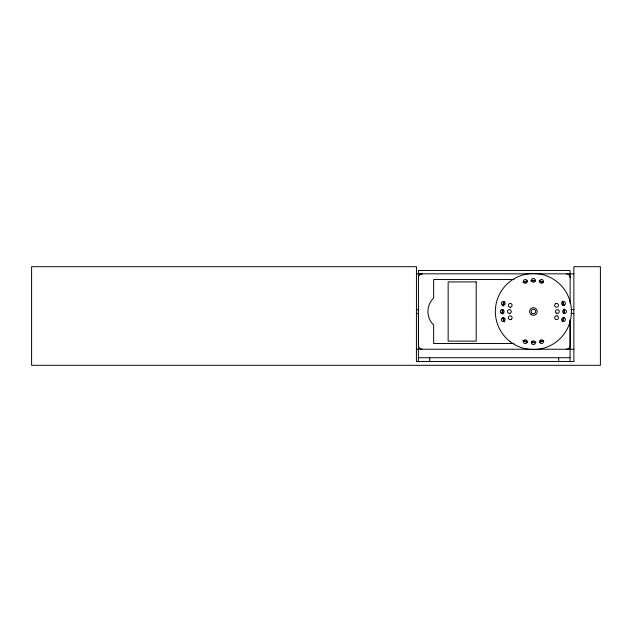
<?xml version="1.0" encoding="UTF-8"?>
<svg xmlns="http://www.w3.org/2000/svg" width="632" height="632" viewBox="0 0 632 632"><rect width="100%" height="100%" fill="white"/><g stroke="black" fill="none" stroke-linecap="round" stroke-linejoin="round"><path stroke-width="0.95" d="M418.431 349.227L418.431 273.83L422.231 273.83A3.8 3.8 0 0 0 418.431 277.63M570.135 320.211L570.135 345.42A3.808 3.808 0 0 1 566.327 349.227M570.135 303.178L570.135 273.83M416.528 273.83L573.935 273.83M513.966 279.534L433.647 279.534L433.647 298.162L431.632 300.263A19.023 19.023 0 0 0 432.106 323.41L433.647 324.887L433.647 343.516L513.966 343.516M416.528 309.625L418.431 309.625L418.431 345.42A3.808 3.808 0 0 0 422.231 349.227M571.083 309.625L573.935 309.625M416.528 313.425L418.431 313.425M571.083 313.425L573.935 313.425M416.528 349.227L573.935 349.227M418.384 357.712L570.064 357.712M573.998 361.504L416.417 361.504L416.456 266.704L31.6 266.704L31.6 365.296L600.4 365.296L600.4 266.704L573.856 266.704L573.856 361.504M570.135 319.879L570.135 349.227M570.064 274.414L570.064 270.496L418.384 270.496L418.384 274.414M570.064 348.761L570.064 361.504M558.688 357.712L558.688 361.504M429.76 357.712L429.76 361.504M418.384 348.761L418.384 361.504M566.327 273.83A3.808 3.808 0 0 1 570.135 277.63M564.06 317.201A31.189 31.189 0 0 1 562.914 321.57M543.804 340.925A31.189 31.189 0 0 1 539.452 342.125M535.841 342.623A31.189 31.189 0 0 1 531.33 342.655M527.712 342.196A31.189 31.189 0 0 1 522.482 340.751M503.988 321.949A31.189 31.189 0 0 1 502.788 317.596M502.29 313.986A31.189 31.189 0 0 1 502.258 309.467M502.717 305.849A31.189 31.189 0 0 1 503.854 301.48M522.964 282.125A31.189 31.189 0 0 1 527.317 280.932M530.927 280.434A31.189 31.189 0 0 1 535.446 280.403M539.064 280.853A31.189 31.189 0 0 1 543.433 281.998M562.788 301.108A31.189 31.189 0 0 1 563.981 305.461M564.479 309.072A31.189 31.189 0 0 1 564.51 313.583M563.072 318.82A30.565 30.565 0 0 1 562.33 321.372M543.599 340.34A30.565 30.565 0 0 1 539.333 341.509M535.794 341.999A30.565 30.565 0 0 1 531.37 342.031M526.093 341.217A30.565 30.565 0 0 1 523.541 340.466M504.573 321.743A30.565 30.565 0 0 1 503.404 317.469M502.914 313.938A30.565 30.565 0 0 1 502.882 309.506M503.325 305.967A30.565 30.565 0 0 1 504.447 301.685M523.17 282.717A30.565 30.565 0 0 1 527.443 281.54M530.975 281.05A30.565 30.565 0 0 1 535.407 281.027M540.676 281.84A30.565 30.565 0 0 1 543.228 282.583M562.196 301.314A30.565 30.565 0 0 1 563.373 305.58M563.863 309.119A30.565 30.565 0 0 1 563.886 313.543M527.214 341.659L527.151 342.149A1.904 1.904 0 0 1 524.821 343.492A1.904 1.904 0 0 1 523.478 341.162L523.667 340.703A1.904 1.904 0 0 1 527.214 341.659M535.288 280.332L535.225 280.829A1.904 1.904 0 0 1 531.552 280.829L531.48 280.332A1.904 1.904 0 0 1 533.384 278.428A1.904 1.904 0 0 1 535.288 280.332M531.552 342.228L531.48 342.718A1.904 1.904 0 0 0 533.384 344.622A1.904 1.904 0 0 0 535.288 342.718L535.225 342.228A1.904 1.904 0 0 0 531.552 342.228M539.625 280.9L539.554 281.398A1.904 1.904 0 0 0 543.109 282.346L543.299 281.888A1.904 1.904 0 0 0 541.948 279.557A1.904 1.904 0 0 0 539.625 280.9M504.21 321.246L503.751 321.435A1.904 1.904 0 0 1 501.421 320.092A1.904 1.904 0 0 1 502.764 317.762L503.254 317.699A1.904 1.904 0 0 1 504.21 321.246M511.185 319.373L510.727 319.563A1.904 1.904 0 0 1 508.397 318.22A1.904 1.904 0 0 1 509.748 315.889L510.237 315.826A1.904 1.904 0 0 1 511.185 319.373M556.042 303.486L555.583 303.676A1.904 1.904 0 0 0 556.531 307.223L557.029 307.16A1.904 1.904 0 0 0 558.372 304.829A1.904 1.904 0 0 0 556.042 303.486M509.913 313.361L509.424 313.425A1.904 1.904 0 0 1 507.52 311.529A1.904 1.904 0 0 1 509.424 309.625L509.913 309.688A1.904 1.904 0 0 1 509.913 313.361M476.204 281.927L448.151 281.927L448.151 341.122L476.204 341.122L476.204 281.927M503.254 305.359L502.764 305.288A1.904 1.904 0 0 1 501.421 302.957A1.904 1.904 0 0 1 503.751 301.614L504.21 301.804A1.904 1.904 0 0 1 503.254 305.359M510.237 307.223L509.748 307.16A1.904 1.904 0 0 1 508.397 304.829A1.904 1.904 0 0 1 510.727 303.486L511.185 303.676A1.904 1.904 0 0 1 510.237 307.223M557.029 315.889L556.531 315.826A1.904 1.904 0 0 0 555.583 319.373L556.042 319.563A1.904 1.904 0 0 0 558.372 318.22A1.904 1.904 0 0 0 557.029 315.889M523.667 282.346L523.478 281.888A1.904 1.904 0 0 1 524.821 279.557A1.904 1.904 0 0 1 527.151 280.9L527.214 281.398A1.904 1.904 0 0 1 523.667 282.346M543.299 341.162L543.109 340.703A1.904 1.904 0 0 0 539.554 341.659L539.625 342.149A1.904 1.904 0 0 0 541.948 343.492A1.904 1.904 0 0 0 543.299 341.162M531.48 314.823A3.808 3.808 0 0 0 537.192 311.529A3.808 3.808 0 0 0 531.48 308.234A3.808 3.808 0 0 0 531.48 314.823M563.42 313.038A1.904 1.904 0 0 0 566.462 311.774A1.904 1.904 0 0 0 563.855 309.767A1.904 1.904 0 0 0 563.42 313.038M556.192 313.038A1.904 1.904 0 0 0 559.233 311.774A1.904 1.904 0 0 0 556.626 309.767A1.904 1.904 0 0 0 556.192 313.038M562.362 321.111A1.904 1.904 0 0 0 565.403 319.847A1.904 1.904 0 0 0 562.788 317.841A1.904 1.904 0 0 0 562.362 321.111M510.229 341.707A38.038 38.038 0 0 0 571.099 316.49A38.038 38.038 0 0 0 518.832 276.382A38.038 38.038 0 0 0 510.229 341.707M501.034 313.038A1.904 1.904 0 0 0 504.075 311.774A1.904 1.904 0 0 0 501.468 309.767A1.904 1.904 0 0 0 501.034 313.038M562.362 304.964A1.904 1.904 0 0 0 565.403 303.7A1.904 1.904 0 0 0 562.788 301.693A1.904 1.904 0 0 0 562.362 304.964M532.247 313.504A2.283 2.283 0 0 0 535.667 311.529A2.283 2.283 0 0 0 532.247 309.554A2.283 2.283 0 0 0 532.247 313.504"/></g></svg>
